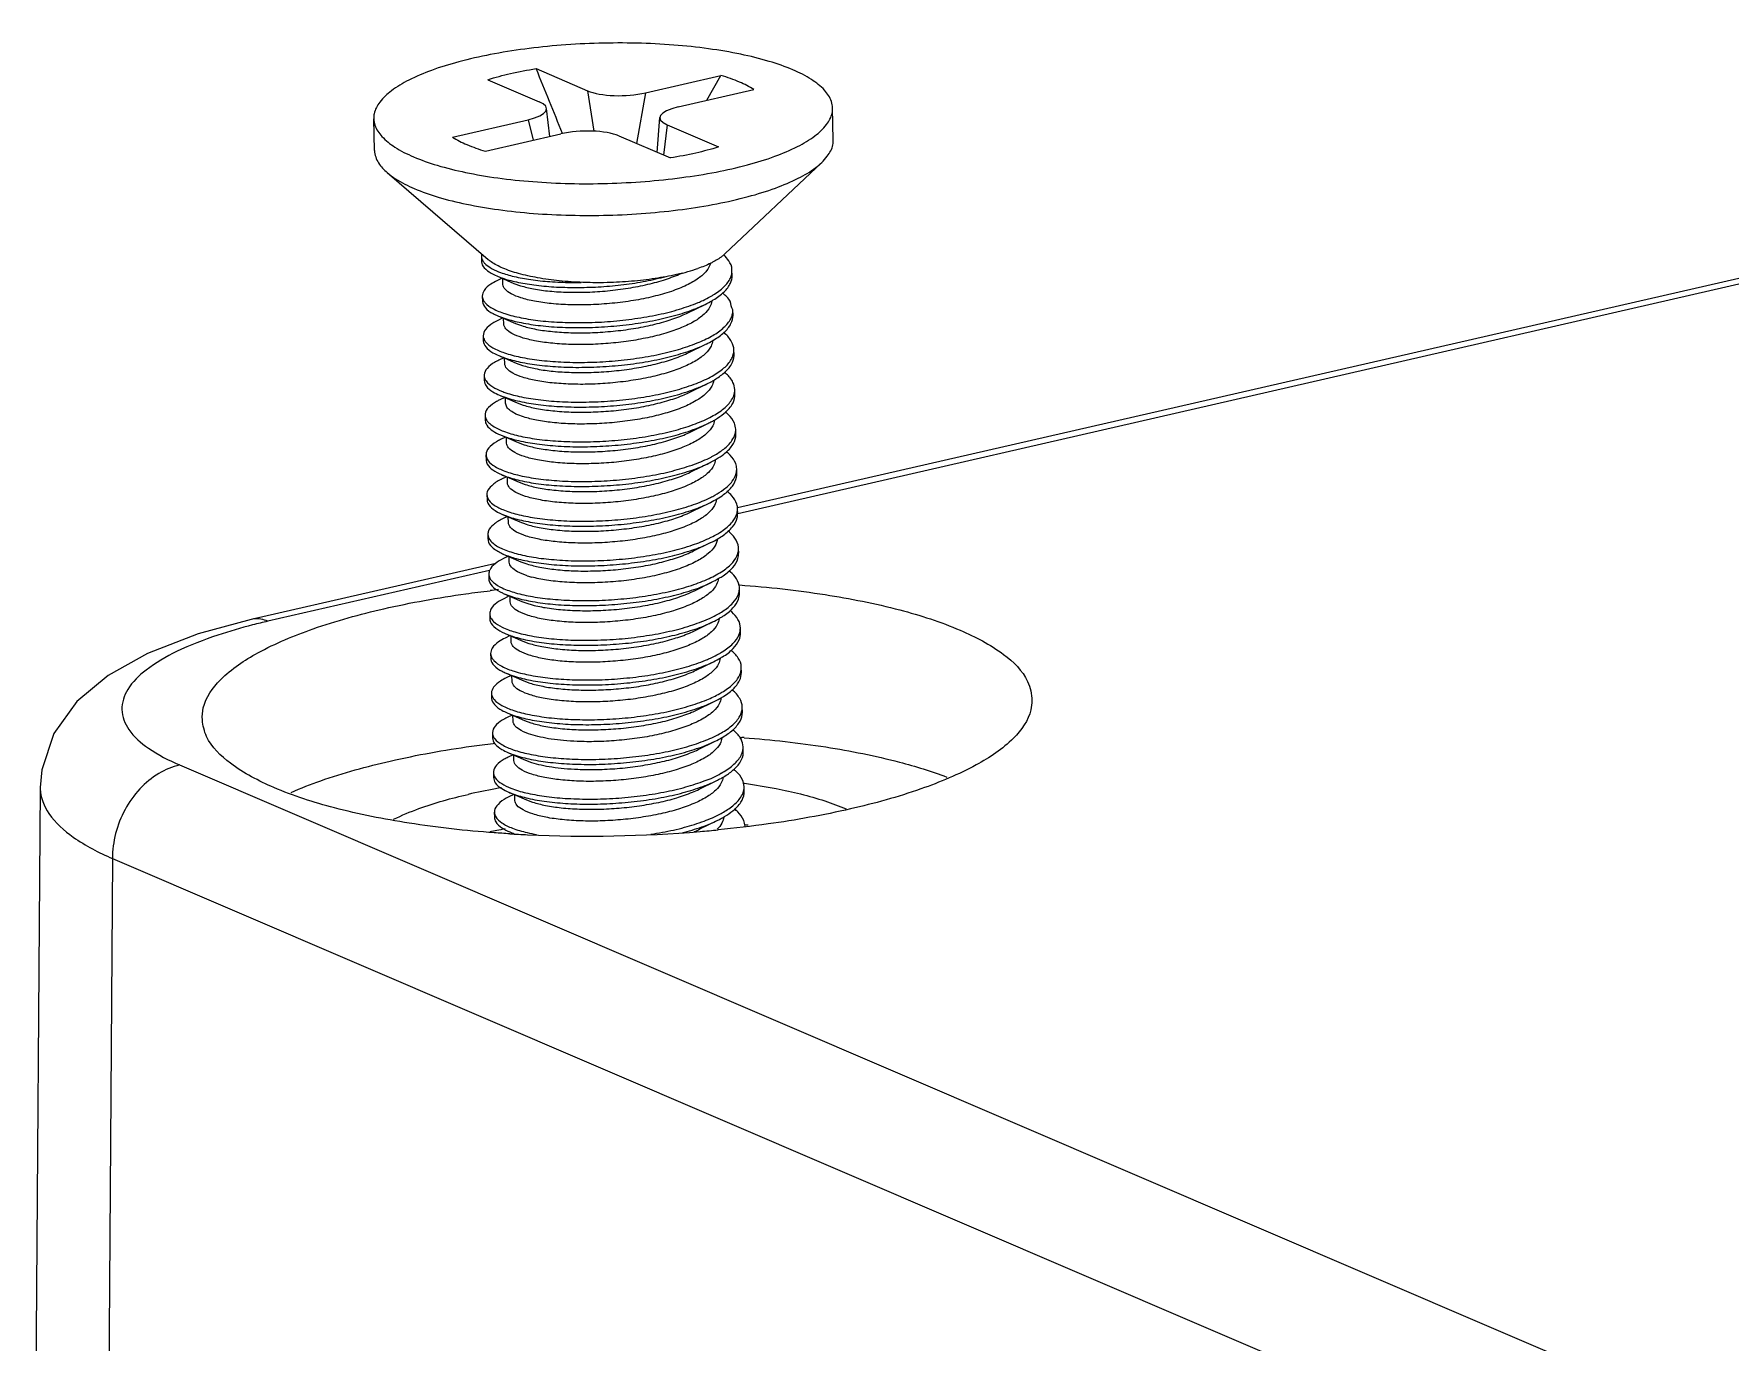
# Model space of a CAD drawing. Header units: millimetres. Extents: x 1034 to 1636, y -2154 to -1937.
# Drawn here: x 1049.25 to 1069.58, y -1995.06 to -1979.37 of the extents above; entities that cross this region are included whole.
import ezdxf

# ---------------------------------------------------------------- set-up
doc = ezdxf.new("R2010")
doc.units = ezdxf.units.MM

# ---------------------------------------------------------------- blocks, each defined once
blk = doc.blocks.new('*u3')
at = {"color": 7}
for p, q in [((-3.825, 48.522), (-39.945, 40.243)), ((-3.624, 48.499), (-39.941, 40.174)), ((-42.937, 45.376), (-42.321, 45.112)), ((-42.358, 45.509), (-41.742, 45.244)), ((-41.048, 45.219), (-40.142, 45.426)), ((-40.311, 45.129), (-40.142, 45.426)), ((-41.742, 45.244), (-41.667, 44.759)), ((-41.048, 45.219), (-41.155, 44.612)), ((-40.654, 45.05), (-39.749, 45.257)), ((-42.193, 44.697), (-42.233, 45.032)), ((-38.796, 44.657), (-38.805, 45.037)), ((-44.294, 44.528), (-44.303, 44.909)), ((-43.359, 44.689), (-42.453, 44.896)), ((-42.966, 44.52), (-42.06, 44.728)), ((-42.453, 44.896), (-42.394, 44.651)), ((-40.907, 44.505), (-40.875, 44.923)), ((-40.787, 44.835), (-40.832, 44.473)), ((-40.787, 44.835), (-40.171, 44.57)), ((-41.365, 44.702), (-40.749, 44.438)), ((-38.935, 44.383), (-40.094, 43.288)), ((-44.142, 44.262), (-42.934, 43.222)), ((-43.013, 43.259), (-43.012, 43.199)), ((-42.83, 43.025), (-42.623, 42.935)), ((-42.765, 42.997), (-42.827, 42.966)), ((-42.756, 42.925), (-42.758, 42.994)), ((-42.623, 42.935), (-42.545, 42.907)), ((-40.008, 43.03), (-40.01, 43.09)), ((-43.003, 42.782), (-43.002, 42.722)), ((-42.817, 42.546), (-42.606, 42.455)), ((-42.756, 42.52), (-42.816, 42.49)), ((-42.745, 42.449), (-42.747, 42.515)), ((-40.538, 42.582), (-40.333, 42.683)), ((-39.997, 42.554), (-39.998, 42.614)), ((-42.992, 42.306), (-42.991, 42.246)), ((-42.606, 42.455), (-42.533, 42.428)), ((-40.527, 42.106), (-40.322, 42.207)), ((-39.986, 42.078), (-39.987, 42.138)), ((-42.806, 42.07), (-42.595, 41.979)), ((-42.745, 42.044), (-42.805, 42.015)), ((-42.734, 41.973), (-42.736, 42.04)), ((-42.595, 41.979), (-42.522, 41.952)), ((-42.981, 41.83), (-42.98, 41.77)), ((-40.516, 41.631), (-40.31, 41.731)), ((-42.795, 41.594), (-42.584, 41.503)), ((-42.734, 41.568), (-42.794, 41.539)), ((-42.723, 41.497), (-42.725, 41.564)), ((-42.708, 41.451), (-42.723, 41.497)), ((-42.584, 41.503), (-42.511, 41.476)), ((-39.975, 41.602), (-39.976, 41.662)), ((-42.97, 41.354), (-42.968, 41.294)), ((-42.784, 41.118), (-42.573, 41.027)), ((-42.723, 41.092), (-42.783, 41.063)), ((-42.712, 41.021), (-42.714, 41.088)), ((-40.505, 41.155), (-40.299, 41.255)), ((-39.964, 41.126), (-39.965, 41.186)), ((-42.959, 40.878), (-42.957, 40.818)), ((-42.573, 41.027), (-42.5, 41)), ((-40.494, 40.679), (-40.288, 40.779)), ((-39.953, 40.65), (-39.954, 40.71)), ((-42.773, 40.642), (-42.562, 40.551)), ((-42.712, 40.616), (-42.771, 40.587)), ((-42.701, 40.545), (-42.702, 40.612)), ((-42.562, 40.551), (-42.489, 40.524)), ((-42.948, 40.402), (-42.946, 40.343)), ((-40.483, 40.203), (-40.277, 40.303)), ((-42.762, 40.166), (-42.551, 40.075)), ((-42.701, 40.14), (-42.76, 40.111)), ((-42.69, 40.069), (-42.691, 40.136)), ((-42.551, 40.075), (-42.478, 40.048)), ((-39.942, 40.175), (-39.943, 40.234)), ((-42.937, 39.926), (-42.935, 39.867)), ((-42.751, 39.69), (-42.54, 39.599)), ((-42.69, 39.664), (-42.749, 39.635)), ((-42.679, 39.593), (-42.68, 39.66)), ((-40.472, 39.727), (-40.266, 39.827)), ((-39.93, 39.699), (-39.932, 39.758)), ((-42.842, 39.579), (-45.774, 38.907)), ((-42.916, 39.493), (-45.572, 38.884)), ((-42.925, 39.45), (-42.924, 39.391)), ((-42.54, 39.599), (-42.467, 39.572)), ((-40.461, 39.251), (-40.255, 39.352)), ((-39.919, 39.223), (-39.921, 39.282)), ((-42.739, 39.214), (-42.529, 39.123)), ((-42.739, 39.214), (-42.603, 39.167)), ((-42.679, 39.188), (-42.738, 39.159)), ((-42.668, 39.118), (-42.669, 39.184)), ((-42.529, 39.123), (-42.456, 39.096)), ((-42.914, 38.974), (-42.913, 38.915)), ((-40.45, 38.775), (-40.244, 38.876)), ((-42.728, 38.738), (-42.518, 38.647)), ((-42.668, 38.712), (-42.727, 38.683)), ((-42.657, 38.642), (-42.658, 38.708)), ((-42.518, 38.647), (-42.445, 38.62)), ((-39.908, 38.747), (-39.91, 38.806)), ((-42.903, 38.498), (-42.902, 38.439)), ((-42.717, 38.263), (-42.506, 38.171)), ((-42.656, 38.236), (-42.716, 38.207)), ((-42.645, 38.166), (-42.647, 38.232)), ((-40.439, 38.299), (-40.233, 38.4)), ((-39.897, 38.271), (-39.899, 38.33)), ((-42.892, 38.022), (-42.891, 37.963)), ((-42.506, 38.171), (-42.434, 38.144)), ((-40.427, 37.823), (-40.222, 37.924)), ((-39.886, 37.795), (-39.887, 37.854)), ((-42.706, 37.787), (-42.495, 37.696)), ((-42.645, 37.76), (-42.705, 37.731)), ((-42.634, 37.69), (-42.636, 37.756)), ((-42.495, 37.696), (-42.422, 37.668)), ((-42.881, 37.547), (-42.88, 37.487)), ((-42.873, 37.421), (-42.851, 37.423)), ((-40.416, 37.347), (-40.211, 37.448)), ((-39.919, 37.493), (-39.893, 37.491)), ((-42.695, 37.311), (-42.484, 37.22)), ((-42.634, 37.284), (-42.694, 37.255)), ((-42.623, 37.214), (-42.625, 37.28)), ((-42.484, 37.22), (-42.411, 37.193)), ((-39.875, 37.319), (-39.876, 37.379)), ((-46.63, 37.162), (-3.984, 18.873)), ((-42.87, 37.071), (-42.869, 37.011)), ((-48.3, 36.893), (-48.376, 26.408)), ((-42.684, 36.835), (-42.473, 36.744)), ((-42.623, 36.809), (-42.683, 36.78)), ((-42.612, 36.738), (-42.614, 36.804)), ((-40.405, 36.871), (-40.199, 36.972)), ((-39.872, 36.943), (-39.86, 36.942)), ((-39.864, 36.843), (-39.865, 36.903)), ((-42.859, 36.595), (-42.857, 36.535)), ((-42.473, 36.744), (-42.4, 36.717)), ((-40.394, 36.396), (-40.188, 36.496)), ((-47.435, 36.04), (-47.511, 25.562)), ((-47.435, 36.04), (-4.788, 17.752))]:
    blk.add_line(p, q, dxfattribs=at)
blk.add_lwpolyline([(-45.773, 38.907), (-46.409, 38.734), (-47.014, 38.5), (-47.488, 38.235), (-47.862, 37.921), (-48.137, 37.54), (-48.283, 37.102), (-48.3, 36.891)], dxfattribs=at)
for centre, radius, start, end in [((172.23, 132.151), 231.42, 201.98702, 202.19394), ((-42.834, 43.304), 0.191, 217.6186, 222.7634), ((-41.161, 45.26), 2.271, 285.0711, 288.2937), ((-41.064, 44.962), 1.958, 288.337, 289.2247), ((-40.427, 42.926), 0.472, 47.5542, 47.7515), ((-41.245, 45.562), 2.585, 284.3815, 285.1193), ((-40.247, 43.095), 0.239, 335.9941, 344.6358), ((-40.795, 43.658), 1.079, 300.7279, 301.2867), ((-40.823, 43.307), 1.155, 299.4148, 300.2492), ((-40.87, 43.334), 1.254, 295.9533, 300.1776), ((-40.796, 43.204), 1.104, 300.2491, 300.7997), ((-42.826, 41.854), 0.158, 209.4729, 213.9671), ((-40.88, 42.899), 1.3, 296.0016, 299.2148), ((-40.794, 42.745), 1.123, 299.2389, 300.7547), ((-42.861, 41.299), 0.107, 182.4766, 184.0853), ((-42.856, 41.357), 0.113, 210.6904, 212.224), ((-40.892, 42.468), 1.349, 296.0314, 298.2801), ((-40.795, 42.289), 1.147, 298.2565, 300.7205), ((-40.147, 40.704), 0.193, 345.349, 349.6927), ((-42.832, 40.404), 0.114, 202.6553, 206.2611), ((-40.14, 40.227), 0.196, 345.6874, 346.6713), ((-40.138, 39.753), 0.206, 343.6743, 344.9563), ((-40.143, 39.754), 0.211, 344.9835, 1.0218), ((-41.197, 24.932), 14.422, 96.4197, 96.8203), ((-42.118, 40.506), 1.13, 252.2151, 254.9614), ((-42.111, 40.172), 1.13, 252.2151, 254.9614), ((-40.14, 39.281), 0.219, 340.7346, 344.9778), ((-43.87, 31.451), 7.626, 102.898, 104.308), ((-40.141, 38.809), 0.232, 337.8469, 344.8074), ((-40.692, 38.913), 1.095, 300.7147, 300.92), ((-42.718, 37.577), 0.168, 209.9245, 216.3026), ((-40.767, 38.589), 1.27, 295.9721, 299.8373), ((-40.688, 38.45), 1.11, 299.8923, 300.7816), ((-40.939, 23.274), 14.256, 85.6736, 85.7902), ((-42.72, 37.091), 0.153, 209.2769, 212.6924), ((-40.777, 38.155), 1.317, 296.0142, 298.8844), ((-40.687, 37.992), 1.131, 298.8917, 300.7427), ((-41.582, 29.856), 7.133, 100.1908, 102.8785), ((-41.461, 29.202), 7.799, 99.6862, 100.2209), ((-41.442, 28.71), 7.792, 99.5017, 100.2551), ((-40.789, 37.725), 1.368, 296.0371, 297.9595), ((-40.689, 37.538), 1.156, 297.9193, 300.7086), ((-40.873, 28.983), 7.53, 81.9461, 82.2024), ((-41.499, 29.025), 7.472, 100.2561, 100.894), ((-41.766, 51.261), 14.951, 266.5192, 267.3396), ((-41.726, 52.39), 16.081, 267.3847, 274.7627), ((-41.656, 51.493), 15.181, 274.778, 275.5896)]:
    blk.add_arc(centre, radius, start, end, dxfattribs=at)
for centre, major_axis, ratio, start_param, end_param in [((-41.321, 45.352), (0.516, 0.016), 0.322472, -2.536571, -1.023357), ((-42.777, 45.019), (0.544, 0.009), 0.28989, -0.939261, 0.573952), ((-40.331, 44.928), (0.544, 0.009), 0.28989, 8.485517, 9.99873), ((-41.787, 44.594), (0.516, 0.016), 0.322472, 0.605022, 2.118235)]:
    blk.add_ellipse(centre, major_axis=major_axis, ratio=ratio, start_param=start_param, end_param=end_param, dxfattribs=at)
for points, start_tangent, end_tangent in [([(-39.28, 45.494), (-39.566, 45.596), (-39.906, 45.681), (-40.29, 45.747), (-40.709, 45.792), (-41.151, 45.814), (-41.605, 45.813), (-42.056, 45.79), (-42.494, 45.744), (-42.907, 45.677), (-43.282, 45.591), (-43.611, 45.488), (-43.883, 45.371), (-44.092, 45.243), (-44.231, 45.108), (-44.298, 44.969), (-44.303, 44.909)], (-0.919057, 0.394124), (0.026666, -0.999644)), ([(-42.937, 45.376), (-42.665, 45.45), (-42.358, 45.509)], (0.952168, 0.305575), (0.987823, 0.155579)), ([(-39.749, 45.257), (-39.919, 45.348), (-40.142, 45.426)], (-0.832493, 0.554036), (-0.960126, 0.279567)), ([(-38.805, 45.037), (-38.819, 45.116), (-38.902, 45.251), (-39.057, 45.378), (-39.28, 45.494)], (-0.026666, 0.999644), (-0.919057, 0.394124)), ([(-43.827, 44.452), (-43.542, 44.35), (-43.202, 44.265), (-42.818, 44.199), (-42.398, 44.155), (-41.956, 44.132), (-41.503, 44.133), (-41.051, 44.157), (-40.613, 44.203), (-40.201, 44.269), (-39.825, 44.355), (-39.497, 44.458), (-39.225, 44.575), (-39.016, 44.703), (-38.877, 44.838), (-38.81, 44.977), (-38.805, 45.037)], (0.919057, -0.394124), (-0.026666, 0.999644)), ([(-44.303, 44.909), (-44.289, 44.83), (-44.206, 44.696), (-44.051, 44.568), (-43.827, 44.452)], (0.026666, -0.999644), (0.919057, -0.394124)), ([(-44.294, 44.528), (-44.28, 44.45), (-44.197, 44.315), (-44.142, 44.262)], (0.026741, -0.999642), (0.757345, -0.653015)), ([(-43.359, 44.689), (-43.188, 44.599), (-42.966, 44.52)], (0.832493, -0.554036), (0.960126, -0.279567)), ([(-40.171, 44.57), (-40.442, 44.497), (-40.749, 44.438)], (-0.952168, -0.305575), (-0.987823, -0.155579)), ([(-38.935, 44.383), (-38.868, 44.458), (-38.801, 44.596), (-38.796, 44.657)], (0.727189, 0.686437), (-0.026741, 0.999642)), ([(-43.818, 44.071), (-43.533, 43.969), (-43.193, 43.884), (-42.809, 43.819), (-42.39, 43.774), (-41.947, 43.752), (-41.494, 43.752), (-41.042, 43.776), (-40.604, 43.822), (-40.192, 43.889), (-39.817, 43.975), (-39.488, 44.078), (-39.216, 44.195), (-39.007, 44.322), (-38.935, 44.383)], (0.919057, -0.394124), (0.727189, 0.686437)), ([(-44.142, 44.262), (-44.042, 44.188), (-43.818, 44.071)], (0.757345, -0.653015), (0.919057, -0.394124)), ([(-43.01, 43.285), (-43.013, 43.259)], (-0.248109, -0.968732), (0.016874, -0.999858)), ([(-43.013, 43.259), (-43.013, 43.256), (-42.997, 43.205)], (0.016874, -0.999858), (0.509424, -0.860516)), ([(-43.012, 43.199), (-43.012, 43.193), (-42.98, 43.123), (-42.897, 43.058), (-42.83, 43.025)], (0.009279, -0.999957), (0.917429, -0.397901)), ([(-42.997, 43.205), (-42.985, 43.188)], (0.509424, -0.860516), (0.609889, -0.792487)), ([(-42.974, 43.175), (-42.908, 43.124), (-42.807, 43.074)], (0.678455, -0.734642), (0.929394, -0.369089)), ([(-42.757, 43.118), (-42.898, 43.194), (-42.934, 43.222)], (-0.919057, 0.394124), (-0.762137, 0.647415)), ([(-41.679, 42.943), (-41.798, 42.946), (-42.08, 42.965), (-42.34, 43.002), (-42.569, 43.053), (-42.757, 43.118)], (-0.999927, 0.012106), (-0.919057, 0.394124)), ([(-40.268, 43.175), (-40.314, 43.086), (-40.411, 42.996), (-40.554, 42.913), (-40.737, 42.839), (-40.953, 42.777), (-41.192, 42.729), (-41.445, 42.696), (-41.7, 42.679), (-41.947, 42.678), (-42.176, 42.692), (-42.377, 42.721), (-42.541, 42.762)], (-0.235881, -0.971782), (-0.95191, 0.306379)), ([(-40.243, 43.188), (-40.264, 43.177), (-40.42, 43.113)], (-0.8891, -0.457714), (-0.944187, -0.329409)), ([(-40.094, 43.288), (-40.127, 43.26), (-40.243, 43.188)], (-0.731332, -0.682022), (-0.8891, -0.457714)), ([(-40.01, 43.09), (-40.01, 43.103), (-40.049, 43.207), (-40.108, 43.275)], (-0.015439, 0.999881), (-0.737914, 0.674894)), ([(-42.827, 42.966), (-42.9, 42.925), (-42.98, 42.851), (-43.003, 42.782)], (-0.897698, -0.440611), (0.007078, -0.999975)), ([(-42.83, 43.025), (-42.767, 43), (-42.594, 42.952), (-42.384, 42.916), (-42.145, 42.893), (-41.885, 42.886), (-41.614, 42.893), (-41.341, 42.917), (-41.076, 42.956), (-40.829, 43.009), (-40.799, 43.016)], (0.917429, -0.397901), (0.966903, 0.255145)), ([(-42.807, 43.074), (-42.786, 43.066), (-42.622, 43.018), (-42.422, 42.98), (-42.192, 42.956), (-41.942, 42.945), (-41.818, 42.945)], (0.929394, -0.369089), (0.999894, 0.014556)), ([(-42.541, 42.762), (-42.657, 42.81), (-42.73, 42.864), (-42.756, 42.923), (-42.756, 42.925)], (-0.95191, 0.306379), (-0.01642, 0.999865)), ([(-42.545, 42.907), (-42.388, 42.869), (-42.195, 42.842), (-41.976, 42.829), (-41.744, 42.83), (-41.501, 42.846), (-41.254, 42.878), (-41.018, 42.924), (-40.806, 42.983), (-40.619, 43.054), (-40.608, 43.059)], (0.95451, -0.298178), (0.909323, 0.41609)), ([(-40.603, 43.058), (-40.674, 43.041), (-40.932, 42.993), (-41.213, 42.96), (-41.505, 42.944), (-41.679, 42.943)], (-0.968648, -0.248437), (-0.999927, 0.012106)), ([(-40.268, 42.777), (-40.236, 42.796), (-40.106, 42.894), (-40.029, 42.998)], (0.871161, 0.490998), (0.406188, 0.913789)), ([(-40.235, 42.736), (-40.104, 42.835), (-40.028, 42.938), (-40.008, 43.03)], (0.85457, 0.519337), (-0.015439, 0.999881)), ([(-40.017, 43.032), (-40.01, 43.09)], (0.264038, 0.964512), (-0.015439, 0.999881)), ([(-43.003, 42.782), (-43.003, 42.776), (-42.987, 42.728)], (0.007078, -0.999975), (0.509072, -0.860724)), ([(-43.002, 42.722), (-43.001, 42.716), (-42.966, 42.642), (-42.874, 42.573), (-42.817, 42.546)], (0.007078, -0.999975), (0.917658, -0.397371)), ([(-42.987, 42.728), (-42.968, 42.702)], (0.509072, -0.860724), (0.653204, -0.757182)), ([(-42.968, 42.702), (-42.876, 42.633), (-42.731, 42.572), (-42.538, 42.523), (-42.306, 42.487), (-42.043, 42.468), (-41.759, 42.465), (-41.465, 42.479), (-41.173, 42.512), (-40.893, 42.561), (-40.638, 42.626), (-40.416, 42.705), (-40.357, 42.731)], (0.653204, -0.757182), (0.906297, 0.422642)), ([(-40.252, 42.724), (-40.275, 42.652), (-40.345, 42.565), (-40.459, 42.481), (-40.615, 42.405), (-40.804, 42.338), (-41.018, 42.284), (-41.25, 42.242), (-41.493, 42.215), (-41.735, 42.202), (-41.969, 42.203), (-42.186, 42.219), (-42.375, 42.247), (-42.53, 42.286)], (-0.109392, -0.993999), (-0.95191, 0.306379)), ([(-40.357, 42.731), (-40.268, 42.777)], (0.906297, 0.422642), (0.871161, 0.490998)), ([(-40.333, 42.683), (-40.244, 42.731)], (0.898726, 0.43851), (0.859595, 0.510977)), ([(-39.998, 42.614), (-39.999, 42.616), (-40.032, 42.72), (-40.121, 42.819), (-40.123, 42.821)], (-0.02124, 0.999774), (-0.778651, 0.627457)), ([(-42.816, 42.49), (-42.878, 42.456), (-42.963, 42.383), (-42.992, 42.308), (-42.992, 42.306)], (-0.897941, -0.440116), (0.029012, -0.999579)), ([(-42.817, 42.546), (-42.729, 42.513), (-42.537, 42.464), (-42.305, 42.428), (-42.041, 42.408), (-41.757, 42.405), (-41.463, 42.42), (-41.171, 42.452), (-40.892, 42.502), (-40.636, 42.567), (-40.414, 42.646), (-40.333, 42.683)], (0.917658, -0.397371), (0.898726, 0.43851)), ([(-42.533, 42.428), (-42.378, 42.388), (-42.187, 42.36), (-41.971, 42.345), (-41.741, 42.343), (-41.498, 42.356), (-41.251, 42.384), (-41.014, 42.427), (-40.8, 42.482), (-40.613, 42.549), (-40.538, 42.582)], (0.95191, -0.306379), (0.898242, 0.439502)), ([(-40.241, 42.31), (-40.106, 42.408), (-40.024, 42.511), (-40.006, 42.556)], (0.863821, 0.503798), (0.267189, 0.963644)), ([(-40.231, 42.256), (-40.104, 42.348), (-40.022, 42.452), (-39.997, 42.554)], (0.85894, 0.512076), (-0.02124, 0.999774)), ([(-40.006, 42.556), (-39.998, 42.614)], (0.267189, 0.963644), (-0.02124, 0.999774)), ([(-42.992, 42.306), (-42.975, 42.252)], (0.029012, -0.999579), (0.501322, -0.865261)), ([(-42.963, 42.233), (-42.877, 42.164), (-42.737, 42.102), (-42.549, 42.052), (-42.321, 42.015), (-42.06, 41.993), (-41.778, 41.988), (-41.484, 42.001), (-41.191, 42.032), (-40.91, 42.079), (-40.652, 42.143), (-40.426, 42.221), (-40.256, 42.302)], (0.608228, -0.793763), (0.871066, 0.491166)), ([(-42.53, 42.286), (-42.647, 42.334), (-42.72, 42.39), (-42.745, 42.449)], (-0.95191, 0.306379), (-0.025241, 0.999681)), ([(-39.987, 42.138), (-40.014, 42.234), (-40.098, 42.334), (-40.111, 42.344)], (-0.028671, 0.999589), (-0.776257, 0.630416)), ([(-42.991, 42.246), (-42.961, 42.174), (-42.875, 42.104), (-42.806, 42.07)], (0.029012, -0.999579), (0.917354, -0.398072)), ([(-42.975, 42.252), (-42.963, 42.233)], (0.501322, -0.865261), (0.608228, -0.793763)), ([(-42.806, 42.07), (-42.736, 42.043), (-42.548, 41.992), (-42.319, 41.955), (-42.059, 41.933), (-41.776, 41.929), (-41.483, 41.942), (-41.19, 41.972), (-40.909, 42.02), (-40.65, 42.084), (-40.424, 42.161), (-40.322, 42.207)], (0.917354, -0.398072), (0.898583, 0.438804)), ([(-42.522, 41.952), (-42.367, 41.913), (-42.179, 41.884), (-41.962, 41.869), (-41.728, 41.867), (-41.485, 41.88), (-41.242, 41.908), (-41.01, 41.949), (-40.796, 42.004), (-40.608, 42.07), (-40.527, 42.106)], (0.95191, -0.306379), (0.898204, 0.439579)), ([(-40.242, 42.247), (-40.261, 42.183), (-40.327, 42.095), (-40.439, 42.011), (-40.59, 41.935), (-40.774, 41.868), (-40.987, 41.812), (-41.223, 41.769), (-41.469, 41.74), (-41.71, 41.726), (-41.945, 41.727), (-42.167, 41.742), (-42.362, 41.77), (-42.519, 41.81)], (-0.114021, -0.993478), (-0.95191, 0.306379)), ([(-40.247, 41.824), (-40.106, 41.921), (-40.018, 42.024), (-39.995, 42.081)], (0.872441, 0.488719), (0.268471, 0.963288)), ([(-39.995, 42.081), (-39.987, 42.13), (-39.987, 42.138)], (0.268471, 0.963288), (-0.028671, 0.999589)), ([(-42.805, 42.014), (-42.855, 41.988), (-42.946, 41.915), (-42.981, 41.84), (-42.981, 41.83)], (-0.898323, -0.439335), (0.046789, -0.998905)), ([(-42.519, 41.81), (-42.635, 41.858), (-42.709, 41.914), (-42.734, 41.973)], (-0.95191, 0.306379), (-0.027753, 0.999615)), ([(-40.22, 41.78), (-40.105, 41.862), (-40.017, 41.965), (-39.986, 42.07), (-39.986, 42.078)], (0.859208, 0.511627), (-0.028671, 0.999589)), ([(-42.981, 41.83), (-42.964, 41.776)], (0.046789, -0.998905), (0.491773, -0.870724)), ([(-42.979, 41.77), (-42.956, 41.705), (-42.876, 41.635), (-42.795, 41.594)], (0.046789, -0.998905), (0.917247, -0.398318)), ([(-42.957, 41.765), (-42.877, 41.695), (-42.772, 41.643)], (0.558543, -0.829475), (0.928975, -0.370144)), ([(-42.795, 41.594), (-42.741, 41.573), (-42.558, 41.521), (-42.333, 41.482), (-42.076, 41.459), (-41.795, 41.452), (-41.502, 41.463), (-41.209, 41.492), (-40.926, 41.538), (-40.665, 41.6), (-40.435, 41.677), (-40.31, 41.731)], (0.917247, -0.398318), (0.898462, 0.439051)), ([(-42.772, 41.643), (-42.743, 41.632), (-42.56, 41.58), (-42.335, 41.542), (-42.077, 41.518), (-41.796, 41.512), (-41.504, 41.523), (-41.21, 41.552), (-40.927, 41.598), (-40.666, 41.66), (-40.436, 41.736), (-40.247, 41.824)], (0.928975, -0.370144), (0.872441, 0.488719)), ([(-40.23, 41.772), (-40.252, 41.702), (-40.322, 41.614), (-40.439, 41.529), (-40.597, 41.451), (-40.785, 41.385), (-40.998, 41.331), (-41.232, 41.29), (-41.478, 41.262), (-41.72, 41.25), (-41.95, 41.251), (-42.164, 41.267), (-42.353, 41.295), (-42.508, 41.334)], (-0.106951, -0.994264), (-0.95191, 0.306379)), ([(-39.976, 41.662), (-39.998, 41.747), (-40.076, 41.848), (-40.1, 41.868)], (-0.032572, 0.999469), (-0.77527, 0.63163)), ([(-42.794, 41.539), (-42.831, 41.519), (-42.928, 41.447), (-42.969, 41.371), (-42.969, 41.354)], (-0.898606, -0.438756), (0.043162, -0.999068)), ([(-42.748, 41.162), (-42.57, 41.109), (-42.349, 41.069), (-42.094, 41.044), (-41.815, 41.036), (-41.523, 41.045), (-41.229, 41.072), (-40.945, 41.116), (-40.681, 41.177), (-40.447, 41.252), (-40.254, 41.339), (-40.107, 41.435), (-40.014, 41.538), (-39.983, 41.606)], (0.935536, -0.353232), (0.263964, 0.964532)), ([(-42.511, 41.476), (-42.354, 41.436), (-42.159, 41.408), (-41.938, 41.392), (-41.703, 41.392), (-41.461, 41.406), (-41.215, 41.434), (-40.979, 41.478), (-40.766, 41.534), (-40.582, 41.6), (-40.516, 41.631)], (0.95191, -0.306379), (0.898296, 0.439391)), ([(-40.209, 41.304), (-40.106, 41.376), (-40.012, 41.478), (-39.975, 41.583), (-39.975, 41.602)], (0.85928, 0.511506), (-0.032572, 0.999469)), ([(-39.983, 41.606), (-39.977, 41.643), (-39.976, 41.662)], (0.263964, 0.964532), (-0.032572, 0.999469)), ([(-42.969, 41.354), (-42.953, 41.299)], (0.043162, -0.999068), (0.510435, -0.859917)), ([(-42.968, 41.291), (-42.95, 41.237)], (0.071193, -0.997463), (0.533267, -0.845947)), ([(-42.951, 41.297), (-42.925, 41.264)], (0.533267, -0.845947), (0.710121, -0.70408)), ([(-42.508, 41.334), (-42.599, 41.369), (-42.666, 41.409), (-42.708, 41.451)], (-0.95191, 0.306379), (-0.548581, 0.836097)), ([(-40.219, 41.298), (-40.241, 41.226), (-40.31, 41.138), (-40.423, 41.055), (-40.578, 40.979), (-40.766, 40.912), (-40.98, 40.857), (-41.214, 40.815), (-41.455, 40.787), (-41.698, 40.774), (-41.932, 40.775), (-42.151, 40.791), (-42.342, 40.819), (-42.497, 40.858)], (-0.095805, -0.9954), (-0.95191, 0.306379)), ([(-39.965, 41.186), (-39.982, 41.261), (-40.054, 41.362), (-40.09, 41.393)], (-0.032476, 0.999473), (-0.777118, 0.629355)), ([(-42.783, 41.063), (-42.807, 41.05), (-42.909, 40.979), (-42.956, 40.903), (-42.958, 40.878)], (-0.898922, -0.438108), (0.047011, -0.998894)), ([(-42.95, 41.237), (-42.875, 41.166), (-42.784, 41.118)], (0.533267, -0.845947), (0.919155, -0.393897)), ([(-42.925, 41.264), (-42.877, 41.226), (-42.748, 41.162)], (0.710121, -0.70408), (0.935536, -0.353232)), ([(-42.784, 41.118), (-42.746, 41.103), (-42.568, 41.05), (-42.347, 41.01), (-42.093, 40.985), (-41.814, 40.976), (-41.522, 40.986), (-41.228, 41.013), (-40.943, 41.057), (-40.679, 41.117), (-40.446, 41.192), (-40.299, 41.255)], (0.919155, -0.393897), (0.898401, 0.439175)), ([(-42.5, 41), (-42.345, 40.961), (-42.156, 40.933), (-41.943, 40.917), (-41.712, 40.915), (-41.47, 40.928), (-41.224, 40.955), (-40.99, 40.997), (-40.778, 41.051), (-40.589, 41.117), (-40.505, 41.155)], (0.95191, -0.306379), (0.898173, 0.439642)), ([(-40.226, 40.872), (-40.109, 40.949), (-40.01, 41.051), (-39.972, 41.13)], (0.873282, 0.487215), (0.258711, 0.965955)), ([(-40.198, 40.828), (-40.108, 40.889), (-40.008, 40.991), (-39.965, 41.096), (-39.964, 41.126)], (0.859266, 0.511529), (-0.032476, 0.999473)), ([(-39.972, 41.13), (-39.967, 41.156), (-39.965, 41.186)], (0.258711, 0.965955), (-0.032476, 0.999473)), ([(-42.958, 40.878), (-42.945, 40.828)], (0.047011, -0.998894), (0.446371, -0.894848)), ([(-42.945, 40.828), (-42.876, 40.757), (-42.753, 40.693), (-42.579, 40.638), (-42.362, 40.597), (-42.111, 40.57), (-41.834, 40.56), (-41.543, 40.567), (-41.248, 40.593), (-40.962, 40.635), (-40.696, 40.694), (-40.459, 40.768), (-40.261, 40.853), (-40.226, 40.872)], (0.446371, -0.894848), (0.873282, 0.487215)), ([(-42.497, 40.858), (-42.614, 40.907), (-42.687, 40.963), (-42.712, 41.021)], (-0.95191, 0.306379), (-0.030264, 0.999542)), ([(-39.954, 40.71), (-39.966, 40.774), (-40.033, 40.876), (-40.08, 40.918)], (-0.029086, 0.999577), (-0.778979, 0.62705)), ([(-42.957, 40.819), (-42.943, 40.769), (-42.875, 40.698), (-42.773, 40.642)], (0.047011, -0.998894), (0.917908, -0.396793)), ([(-42.773, 40.642), (-42.751, 40.633), (-42.578, 40.579), (-42.361, 40.537), (-42.109, 40.511), (-41.832, 40.501), (-41.541, 40.508), (-41.247, 40.533), (-40.961, 40.576), (-40.694, 40.635), (-40.457, 40.708), (-40.288, 40.779)], (0.917908, -0.396793), (0.898431, 0.439115)), ([(-42.489, 40.524), (-42.334, 40.485), (-42.144, 40.457), (-41.925, 40.441), (-41.69, 40.44), (-41.448, 40.453), (-41.206, 40.481), (-40.972, 40.523), (-40.758, 40.578), (-40.57, 40.644), (-40.494, 40.679)], (0.95191, -0.306379), (0.898236, 0.439513)), ([(-40.208, 40.824), (-40.227, 40.756), (-40.293, 40.668), (-40.405, 40.584), (-40.557, 40.507), (-40.74, 40.441), (-40.952, 40.385), (-41.189, 40.341), (-41.436, 40.312), (-41.68, 40.298), (-41.914, 40.299), (-42.135, 40.314), (-42.329, 40.343), (-42.486, 40.382)], (-0.087765, -0.996141), (-0.95191, 0.306379)), ([(-40.288, 40.779), (-40.259, 40.794), (-40.198, 40.828)], (0.898431, 0.439115), (0.859266, 0.511529)), ([(-39.957, 40.669), (-39.954, 40.71)], (0.178509, 0.983938), (-0.029086, 0.999577)), ([(-42.771, 40.587), (-42.782, 40.582), (-42.89, 40.51), (-42.943, 40.435), (-42.947, 40.402)], (-0.89901, -0.437928), (0.0332, -0.999449)), ([(-42.486, 40.382), (-42.602, 40.43), (-42.675, 40.486), (-42.701, 40.545)], (-0.95191, 0.306379), (-0.023283, 0.999729)), ([(-40.215, 40.396), (-40.111, 40.463), (-40.006, 40.564), (-39.961, 40.655)], (0.872905, 0.48789), (0.252507, 0.967595)), ([(-40.188, 40.351), (-40.11, 40.403), (-40.005, 40.505), (-39.956, 40.61), (-39.953, 40.65)], (0.859271, 0.51152), (-0.029086, 0.999577)), ([(-42.947, 40.402), (-42.938, 40.36)], (0.0332, -0.999449), (0.384976, -0.922927)), ([(-42.945, 40.343), (-42.936, 40.301), (-42.873, 40.229), (-42.762, 40.166)], (0.0332, -0.999449), (0.918379, -0.395702)), ([(-42.935, 40.354), (-42.875, 40.288), (-42.757, 40.223), (-42.588, 40.168), (-42.375, 40.125), (-42.127, 40.096), (-41.852, 40.084), (-41.562, 40.09), (-41.268, 40.113), (-40.98, 40.154), (-40.711, 40.211), (-40.47, 40.283), (-40.268, 40.368), (-40.215, 40.396)], (0.442245, -0.896894), (0.872905, 0.48789)), ([(-42.762, 40.166), (-42.755, 40.163), (-42.587, 40.108), (-42.374, 40.065), (-42.126, 40.037), (-41.851, 40.025), (-41.561, 40.03), (-41.266, 40.054), (-40.979, 40.095), (-40.71, 40.152), (-40.469, 40.224), (-40.277, 40.303)], (0.918379, -0.395702), (0.898573, 0.438825)), ([(-40.197, 40.349), (-40.22, 40.272), (-40.29, 40.185), (-40.406, 40.1), (-40.564, 40.023), (-40.753, 39.957), (-40.966, 39.903), (-41.199, 39.862), (-41.443, 39.835), (-41.686, 39.822), (-41.917, 39.824), (-42.131, 39.839), (-42.32, 39.867), (-42.475, 39.906)], (-0.079332, -0.996848), (-0.95191, 0.306379)), ([(-40.277, 40.303), (-40.267, 40.309), (-40.188, 40.351)], (0.898573, 0.438825), (0.859271, 0.51152)), ([(-39.943, 40.234), (-39.952, 40.287), (-40.012, 40.389), (-40.07, 40.443)], (-0.023795, 0.999717), (-0.780695, 0.624912)), ([(-42.76, 40.111), (-42.87, 40.042), (-42.929, 39.967), (-42.935, 39.926)], (-0.898979, -0.437992), (0.01621, -0.999869)), ([(-42.475, 39.906), (-42.591, 39.954), (-42.664, 40.009), (-42.69, 40.068), (-42.69, 40.069)], (-0.95191, 0.306379), (-0.017051, 0.999855)), ([(-42.478, 40.048), (-42.321, 40.009), (-42.127, 39.98), (-41.906, 39.965), (-41.672, 39.964), (-41.429, 39.978), (-41.181, 40.007), (-40.945, 40.05), (-40.732, 40.106), (-40.549, 40.173), (-40.483, 40.203)], (0.95191, -0.306379), (0.898298, 0.439386)), ([(-40.203, 39.921), (-40.114, 39.977), (-40.004, 40.078), (-39.95, 40.179)], (0.872472, 0.488665), (0.247193, 0.968966)), ([(-40.177, 39.875), (-40.113, 39.917), (-40.002, 40.018), (-39.947, 40.123), (-39.942, 40.175)], (0.859197, 0.511644), (-0.023795, 0.999717)), ([(-39.949, 40.182), (-39.943, 40.234)], (0.230518, 0.973068), (-0.023795, 0.999717)), ([(-42.935, 39.926), (-42.93, 39.892), (-42.923, 39.877)], (0.01621, -0.999869), (0.458401, -0.888746)), ([(-42.934, 39.867), (-42.928, 39.832), (-42.871, 39.76), (-42.759, 39.694), (-42.751, 39.69)], (0.01621, -0.999869), (0.918454, -0.395528)), ([(-42.923, 39.877), (-42.873, 39.819), (-42.76, 39.753), (-42.597, 39.697), (-42.388, 39.652), (-42.143, 39.623), (-41.871, 39.609), (-41.581, 39.613), (-41.287, 39.634), (-40.998, 39.673), (-40.727, 39.729), (-40.483, 39.799), (-40.286, 39.878)], (0.458401, -0.888746), (0.904758, 0.425925)), ([(-40.185, 39.874), (-40.214, 39.786), (-40.295, 39.695), (-40.422, 39.61), (-40.591, 39.533), (-40.794, 39.467), (-41.026, 39.413), (-41.276, 39.374), (-41.529, 39.352), (-41.778, 39.345), (-42.018, 39.354), (-42.233, 39.378), (-42.412, 39.415)], (-0.071777, -0.997421), (-0.965513, 0.260353)), ([(-40.286, 39.878), (-40.276, 39.883), (-40.203, 39.921)], (0.904758, 0.425925), (0.872472, 0.488665)), ([(-40.266, 39.827), (-40.177, 39.875)], (0.898809, 0.43834), (0.859197, 0.511644)), ([(-39.932, 39.758), (-39.938, 39.801), (-39.992, 39.903), (-40.059, 39.967)], (-0.018351, 0.999832), (-0.782019, 0.623255)), ([(-42.751, 39.69), (-42.595, 39.637), (-42.387, 39.593), (-42.142, 39.563), (-41.869, 39.549), (-41.58, 39.553), (-41.285, 39.575), (-40.997, 39.614), (-40.725, 39.669), (-40.481, 39.74), (-40.274, 39.823), (-40.266, 39.827)], (0.918454, -0.395528), (0.898809, 0.43834)), ([(-42.467, 39.572), (-42.312, 39.533), (-42.123, 39.505), (-41.91, 39.489), (-41.678, 39.488), (-41.436, 39.5), (-41.191, 39.528), (-40.958, 39.569), (-40.746, 39.623), (-40.556, 39.689), (-40.472, 39.727)], (0.95191, -0.306379), (0.898168, 0.439653)), ([(-40.284, 39.398), (-40.117, 39.491), (-40.001, 39.591), (-39.941, 39.695)], (0.907592, 0.419853), (0.281111, 0.959675)), ([(-40.166, 39.4), (-40.116, 39.431), (-40, 39.531), (-39.939, 39.636), (-39.931, 39.699)], (0.859172, 0.511686), (-0.018351, 0.999832)), ([(-42.749, 39.635), (-42.85, 39.574), (-42.914, 39.499), (-42.925, 39.45)], (-0.898509, -0.438956), (0.001489, -0.999999)), ([(-42.925, 39.45), (-42.921, 39.424), (-42.912, 39.4)], (0.001489, -0.999999), (0.478036, -0.87834)), ([(-42.464, 39.43), (-42.581, 39.479), (-42.654, 39.535), (-42.679, 39.593)], (-0.95191, 0.306379), (-0.032857, 0.99946)), ([(-39.921, 39.282), (-39.924, 39.314), (-39.973, 39.417), (-40.047, 39.491)], (-0.01453, 0.999894), (-0.782635, 0.622481)), ([(-44.184, 39.034), (-43.199, 39.214), (-42.91, 39.251)], (0.974722, 0.223421), (0.992922, 0.118764)), ([(-42.923, 39.391), (-42.92, 39.364), (-42.869, 39.291), (-42.762, 39.224), (-42.739, 39.214)], (0.001489, -0.999999), (0.918369, -0.395725)), ([(-42.912, 39.4), (-42.87, 39.351), (-42.763, 39.284), (-42.605, 39.226)], (0.478036, -0.87834), (0.961478, -0.274883)), ([(-42.605, 39.226), (-42.4, 39.18), (-42.159, 39.149), (-41.889, 39.134), (-41.601, 39.135), (-41.306, 39.155), (-41.016, 39.192), (-40.743, 39.246), (-40.495, 39.315), (-40.284, 39.398)], (0.961478, -0.274883), (0.907592, 0.419853)), ([(-42.603, 39.167), (-42.399, 39.121), (-42.157, 39.089), (-41.887, 39.074), (-41.599, 39.076), (-41.305, 39.096), (-41.015, 39.133), (-40.741, 39.187), (-40.494, 39.256), (-40.283, 39.338), (-40.255, 39.352)], (0.961478, -0.274883), (0.898922, 0.438109)), ([(-40.175, 39.395), (-40.194, 39.327), (-40.261, 39.239), (-40.374, 39.155), (-40.528, 39.077), (-40.713, 39.011), (-40.926, 38.955), (-41.163, 38.912), (-41.411, 38.884), (-41.654, 38.87), (-41.886, 38.871), (-42.104, 38.887), (-42.296, 38.915), (-42.452, 38.955)], (-0.092645, -0.995699), (-0.95191, 0.306379)), ([(-42.404, 39.081), (-42.225, 39.044), (-42.01, 39.02), (-41.77, 39.011), (-41.521, 39.018), (-41.268, 39.04), (-41.018, 39.079), (-40.786, 39.132), (-40.583, 39.198), (-40.461, 39.251)], (0.965513, -0.260353), (0.897966, 0.440066)), ([(-40.255, 39.352), (-40.166, 39.4)], (0.898922, 0.438109), (0.859172, 0.511686)), ([(-39.928, 39.224), (-39.921, 39.282)], (0.259218, 0.965819), (-0.01453, 0.999894)), ([(-39.919, 39.32), (-38.895, 39.204), (-38, 39.021), (-37.274, 38.777), (-36.755, 38.487), (-36.468, 38.163), (-36.416, 37.933)], (0.997322, -0.073138), (0.008053, -0.999968)), ([(-46.357, 37.702), (-46.347, 37.845), (-46.139, 38.184), (-45.692, 38.506), (-45.03, 38.794), (-44.184, 39.034)], (-0.07088, 0.997485), (0.974722, 0.223421)), ([(-42.738, 39.159), (-42.829, 39.105), (-42.899, 39.031), (-42.914, 38.974)], (-0.897963, -0.44007), (-0.005854, -0.999983)), ([(-42.452, 38.955), (-42.569, 39.003), (-42.641, 39.057), (-42.668, 39.117), (-42.668, 39.118)], (-0.95191, 0.306379), (-0.019163, 0.999816)), ([(-40.18, 38.969), (-40.121, 39.005), (-40, 39.104), (-39.933, 39.209)], (0.871628, 0.490167), (0.329991, 0.943984)), ([(-40.155, 38.924), (-40.12, 38.945), (-39.998, 39.045), (-39.932, 39.149), (-39.92, 39.223)], (0.859241, 0.511571), (-0.01453, 0.999894)), ([(-45.755, 38.84), (-46.173, 38.718), (-46.666, 38.521), (-47.03, 38.3), (-47.252, 38.066), (-47.322, 37.825), (-47.239, 37.588), (-47.005, 37.364), (-46.63, 37.162)], (-0.968913, -0.247401), (0.919009, -0.394236)), ([(-45.572, 38.884), (-45.743, 38.912), (-45.773, 38.906)], (-0.919057, 0.394124), (-0.972838, -0.231488)), ([(-42.914, 38.974), (-42.912, 38.956), (-42.9, 38.923)], (-0.005854, -0.999983), (0.494512, -0.869171)), ([(-42.912, 38.915), (-42.911, 38.896), (-42.866, 38.823), (-42.764, 38.755), (-42.728, 38.739)], (-0.005854, -0.999983), (0.918203, -0.39611)), ([(-42.9, 38.923), (-42.867, 38.882), (-42.766, 38.815), (-42.612, 38.756), (-42.412, 38.709), (-42.174, 38.676), (-41.907, 38.658), (-41.62, 38.659), (-41.326, 38.676), (-41.035, 38.712), (-40.759, 38.764), (-40.508, 38.832), (-40.293, 38.913), (-40.27, 38.923)], (0.494512, -0.869171), (0.906728, 0.421715)), ([(-42.728, 38.739), (-42.611, 38.696), (-42.411, 38.649), (-42.173, 38.616), (-41.905, 38.599), (-41.619, 38.599), (-41.324, 38.617), (-41.033, 38.652), (-40.757, 38.705), (-40.507, 38.772), (-40.292, 38.853), (-40.244, 38.876)], (0.918203, -0.39611), (0.898909, 0.438136)), ([(-40.164, 38.918), (-40.187, 38.844), (-40.257, 38.757), (-40.373, 38.673), (-40.53, 38.596), (-40.719, 38.53), (-40.933, 38.476), (-41.164, 38.434), (-41.408, 38.407), (-41.65, 38.394), (-41.883, 38.396), (-42.098, 38.411), (-42.286, 38.44), (-42.441, 38.479)], (-0.099296, -0.995058), (-0.95191, 0.306379)), ([(-40.27, 38.923), (-40.18, 38.969)], (0.906728, 0.421715), (0.871628, 0.490167)), ([(-40.244, 38.876), (-40.155, 38.924)], (0.898909, 0.438136), (0.859241, 0.511571)), ([(-39.91, 38.806), (-39.911, 38.827), (-39.954, 38.93), (-40.036, 39.015)], (-0.01381, 0.999905), (-0.78221, 0.623015)), ([(-42.727, 38.683), (-42.808, 38.637), (-42.884, 38.563), (-42.903, 38.498)], (-0.897689, -0.44063), (-0.002024, -0.999998)), ([(-42.441, 38.479), (-42.558, 38.527), (-42.631, 38.582), (-42.657, 38.641), (-42.657, 38.642)], (-0.95191, 0.306379), (-0.020282, 0.999794)), ([(-42.445, 38.62), (-42.288, 38.581), (-42.096, 38.553), (-41.878, 38.537), (-41.646, 38.536), (-41.403, 38.549), (-41.155, 38.578), (-40.918, 38.621), (-40.705, 38.677), (-40.52, 38.743), (-40.45, 38.775)], (0.95191, -0.306379), (0.898267, 0.439449)), ([(-40.168, 38.494), (-40.126, 38.519), (-39.999, 38.618), (-39.926, 38.722)], (0.871306, 0.49074), (0.376888, 0.926259)), ([(-40.144, 38.448), (-40.124, 38.459), (-39.997, 38.558), (-39.925, 38.662), (-39.908, 38.747)], (0.859404, 0.511297), (-0.01381, 0.999905)), ([(-39.917, 38.748), (-39.91, 38.806)], (0.261747, 0.965137), (-0.01381, 0.999905)), ([(-42.903, 38.498), (-42.902, 38.487), (-42.888, 38.446)], (-0.002024, -0.999998), (0.503606, -0.863933)), ([(-42.902, 38.439), (-42.901, 38.428), (-42.862, 38.354), (-42.766, 38.286), (-42.717, 38.263)], (-0.002024, -0.999998), (0.91789, -0.396835)), ([(-42.888, 38.446), (-42.863, 38.414)], (0.503606, -0.863933), (0.679857, -0.733344)), ([(-42.863, 38.414), (-42.768, 38.345), (-42.619, 38.285), (-42.424, 38.237), (-42.189, 38.202), (-41.924, 38.184), (-41.639, 38.182), (-41.345, 38.198), (-41.053, 38.231), (-40.775, 38.282), (-40.522, 38.348), (-40.302, 38.428), (-40.258, 38.448)], (0.679857, -0.733344), (0.9065, 0.422206)), ([(-40.153, 38.441), (-40.172, 38.375), (-40.239, 38.287), (-40.351, 38.203), (-40.502, 38.127), (-40.686, 38.06), (-40.899, 38.005), (-41.135, 37.961), (-41.379, 37.933), (-41.62, 37.919), (-41.855, 37.919), (-42.077, 37.935), (-42.273, 37.963), (-42.43, 38.003)], (-0.105053, -0.994467), (-0.95191, 0.306379)), ([(-40.258, 38.448), (-40.168, 38.494)], (0.9065, 0.422206), (0.871306, 0.49074)), ([(-40.233, 38.4), (-40.144, 38.448)], (0.898813, 0.438332), (0.859404, 0.511297)), ([(-39.899, 38.33), (-39.899, 38.34), (-39.936, 38.444), (-40.024, 38.538)], (-0.017033, 0.999855), (-0.780452, 0.625215)), ([(-42.717, 38.263), (-42.618, 38.226), (-42.423, 38.178), (-42.188, 38.143), (-41.923, 38.124), (-41.638, 38.122), (-41.344, 38.138), (-41.052, 38.172), (-40.774, 38.223), (-40.52, 38.289), (-40.301, 38.368), (-40.233, 38.4)], (0.91789, -0.396835), (0.898813, 0.438332)), ([(-42.434, 38.144), (-42.278, 38.105), (-42.09, 38.077), (-41.875, 38.062), (-41.642, 38.06), (-41.4, 38.073), (-41.156, 38.1), (-40.925, 38.141), (-40.711, 38.196), (-40.522, 38.262), (-40.439, 38.299)], (0.95191, -0.306379), (0.898177, 0.439633)), ([(-40.156, 38.018), (-40.131, 38.033), (-39.998, 38.131), (-39.92, 38.235)], (0.871108, 0.491091), (0.421567, 0.906797)), ([(-40.129, 37.974), (-39.997, 38.072), (-39.919, 38.175), (-39.897, 38.271)], (0.857884, 0.513843), (-0.017033, 0.999855)), ([(-39.92, 38.235), (-39.906, 38.273)], (0.421567, 0.906797), (0.26526, 0.964177)), ([(-39.906, 38.273), (-39.899, 38.33)], (0.26526, 0.964177), (-0.017033, 0.999855)), ([(-42.716, 38.207), (-42.785, 38.168), (-42.867, 38.095), (-42.892, 38.022)], (-0.897757, -0.440492), (0.013936, -0.999903)), ([(-42.892, 38.022), (-42.892, 38.019), (-42.875, 37.969)], (0.013936, -0.999903), (0.506851, -0.862034)), ([(-42.859, 37.945), (-42.769, 37.876), (-42.626, 37.815), (-42.435, 37.766), (-42.204, 37.729), (-41.942, 37.709), (-41.658, 37.705), (-41.364, 37.719), (-41.072, 37.751), (-40.792, 37.8), (-40.535, 37.865), (-40.312, 37.943), (-40.156, 38.018)], (0.638001, -0.770036), (0.871108, 0.491091)), ([(-42.43, 38.003), (-42.547, 38.051), (-42.621, 38.107), (-42.645, 38.166)], (-0.95191, 0.306379), (-0.031621, 0.9995)), ([(-39.887, 37.854), (-39.918, 37.958), (-40.006, 38.057), (-40.012, 38.061)], (-0.024076, 0.99971), (-0.777822, 0.628485)), ([(-42.891, 37.963), (-42.891, 37.96), (-42.857, 37.886), (-42.768, 37.817), (-42.706, 37.787)], (0.013936, -0.999903), (0.917539, -0.397647)), ([(-42.875, 37.969), (-42.859, 37.945)], (0.506851, -0.862034), (0.638001, -0.770036)), ([(-42.706, 37.787), (-42.624, 37.756), (-42.434, 37.706), (-42.203, 37.67), (-41.94, 37.649), (-41.657, 37.646), (-41.363, 37.66), (-41.071, 37.692), (-40.791, 37.741), (-40.534, 37.805), (-40.311, 37.884), (-40.222, 37.924)], (0.917539, -0.397647), (0.898676, 0.438614)), ([(-42.422, 37.668), (-42.265, 37.629), (-42.07, 37.6), (-41.848, 37.585), (-41.612, 37.585), (-41.371, 37.598), (-41.127, 37.627), (-40.892, 37.67), (-40.679, 37.726), (-40.494, 37.793), (-40.427, 37.823)], (0.95191, -0.306379), (0.898294, 0.439396)), ([(-40.142, 37.964), (-40.163, 37.896), (-40.232, 37.808), (-40.348, 37.722), (-40.506, 37.645), (-40.695, 37.579), (-40.909, 37.524), (-41.146, 37.482), (-41.393, 37.455), (-41.636, 37.442), (-41.866, 37.444)], (-0.110874, -0.993835), (-0.999184, 0.040394)), ([(-40.222, 37.924), (-40.133, 37.972)], (0.898676, 0.438614), (0.85972, 0.510765)), ([(-39.895, 37.797), (-39.887, 37.854)], (0.267921, 0.963441), (-0.024076, 0.99971)), ([(-36.416, 37.933), (-36.428, 37.824), (-36.636, 37.484), (-37.083, 37.163), (-37.745, 36.875), (-38.59, 36.635)], (0.008053, -0.999968), (-0.974722, -0.223421)), ([(-42.674, 36.337), (-42.859, 36.349), (-43.88, 36.465), (-44.775, 36.648), (-45.501, 36.892), (-46.02, 37.182), (-46.307, 37.505), (-46.357, 37.702)], (-0.998154, 0.060741), (-0.07088, 0.997485)), ([(-42.705, 37.731), (-42.763, 37.7), (-42.85, 37.627), (-42.881, 37.551), (-42.881, 37.547)], (-0.898068, -0.439857), (0.036428, -0.999336)), ([(-42.419, 37.527), (-42.535, 37.575), (-42.608, 37.629), (-42.634, 37.688), (-42.634, 37.69)], (-0.95191, 0.306379), (-0.01623, 0.999868)), ([(-41.959, 37.234), (-41.677, 37.229), (-41.384, 37.241), (-41.091, 37.271), (-40.809, 37.318), (-40.55, 37.381), (-40.322, 37.459), (-40.136, 37.547), (-39.999, 37.645), (-39.915, 37.748), (-39.895, 37.797)], (0.998683, -0.051302), (0.267921, 0.963441)), ([(-40.12, 37.497), (-39.997, 37.585), (-39.913, 37.689), (-39.886, 37.795)], (0.859067, 0.511862), (-0.024076, 0.99971)), ([(-44.105, 37.209), (-43.133, 37.387), (-42.873, 37.421)], (0.974722, 0.223421), (0.992704, 0.120579)), ([(-42.881, 37.547), (-42.864, 37.493)], (0.036428, -0.999336), (0.497933, -0.867216)), ([(-42.88, 37.487), (-42.852, 37.417), (-42.768, 37.348), (-42.695, 37.311)], (0.036428, -0.999336), (0.917287, -0.398227)), ([(-42.854, 37.477), (-42.77, 37.407), (-42.632, 37.345), (-42.446, 37.294), (-42.219, 37.257), (-41.959, 37.234)], (0.591356, -0.806411), (0.998683, -0.051302)), ([(-41.866, 37.444), (-42.028, 37.455), (-42.176, 37.472), (-42.307, 37.497), (-42.419, 37.527)], (-0.999184, 0.040394), (-0.95191, 0.306379)), ([(-40.131, 37.487), (-40.153, 37.417), (-40.222, 37.33), (-40.337, 37.247), (-40.493, 37.17), (-40.681, 37.103), (-40.896, 37.049), (-41.128, 37.007), (-41.37, 36.98), (-41.613, 36.967), (-41.847, 36.968), (-42.064, 36.984), (-42.253, 37.012), (-42.408, 37.051)], (-0.117031, -0.993128), (-0.95191, 0.306379)), ([(-41.958, 37.175), (-41.676, 37.169), (-41.383, 37.182), (-41.089, 37.212), (-40.808, 37.259), (-40.548, 37.322), (-40.321, 37.399), (-40.211, 37.448)], (0.998683, -0.051302), (0.898536, 0.4389)), ([(-39.876, 37.379), (-39.901, 37.471), (-39.983, 37.571), (-39.999, 37.585)], (-0.030497, 0.999535), (-0.775404, 0.631465)), ([(-39.864, 37.489), (-38.886, 37.378), (-38.003, 37.196), (-37.436, 37.017)], (0.99715, -0.075439), (0.933836, -0.357701)), ([(-45.295, 36.834), (-44.939, 36.973), (-44.105, 37.209)], (0.916422, 0.400213), (0.974722, 0.223421)), ([(-42.694, 37.255), (-42.739, 37.231), (-42.833, 37.159), (-42.869, 37.083), (-42.87, 37.071)], (-0.898459, -0.439057), (0.050273, -0.998735)), ([(-42.695, 37.311), (-42.631, 37.286), (-42.444, 37.235), (-42.217, 37.197), (-41.958, 37.175)], (0.917287, -0.398227), (0.998683, -0.051302)), ([(-42.408, 37.051), (-42.525, 37.099), (-42.598, 37.155), (-42.623, 37.214)], (-0.95191, 0.306379), (-0.025916, 0.999664)), ([(-41.858, 37.11), (-41.628, 37.108), (-41.385, 37.12), (-41.138, 37.148), (-40.901, 37.19), (-40.687, 37.244), (-40.498, 37.311), (-40.416, 37.347)], (0.999184, -0.040394), (0.898187, 0.439614)), ([(-40.139, 37.064), (-39.999, 37.159), (-39.91, 37.261), (-39.883, 37.322)], (0.873582, 0.486676), (0.266258, 0.963902)), ([(-40.109, 37.02), (-39.998, 37.099), (-39.908, 37.202), (-39.875, 37.307), (-39.875, 37.319)], (0.859243, 0.511568), (-0.030497, 0.999535)), ([(-39.883, 37.322), (-39.876, 37.367), (-39.876, 37.379)], (0.266258, 0.963902), (-0.030497, 0.999535)), ([(-46.63, 37.162), (-46.881, 37.059), (-47.107, 36.875), (-47.284, 36.627), (-47.397, 36.34), (-47.435, 36.04)], (-0.974722, -0.223421), (0.005111, -0.999987)), ([(-42.87, 37.071), (-42.853, 37.016)], (0.050273, -0.998735), (0.488956, -0.872309)), ([(-42.868, 37.011), (-42.847, 36.949), (-42.768, 36.879), (-42.684, 36.835)], (0.050273, -0.998735), (0.917279, -0.398245)), ([(-42.848, 37.008), (-42.77, 36.938), (-42.66, 36.884)], (0.54008, -0.841614), (0.929192, -0.369597)), ([(-42.66, 36.884), (-42.637, 36.875), (-42.456, 36.823), (-42.233, 36.784), (-41.976, 36.76), (-41.696, 36.753), (-41.403, 36.763), (-41.11, 36.791), (-40.826, 36.837), (-40.564, 36.898), (-40.333, 36.974), (-40.142, 37.062), (-40.139, 37.064)], (0.929192, -0.369597), (0.873582, 0.486676)), ([(-42.411, 37.193), (-42.299, 37.162), (-42.168, 37.138), (-42.02, 37.121), (-41.858, 37.11)], (0.95191, -0.306379), (0.999184, -0.040394)), ([(-40.119, 37.014), (-40.138, 36.948), (-40.205, 36.86), (-40.317, 36.776), (-40.468, 36.7), (-40.652, 36.633), (-40.864, 36.577), (-41.101, 36.534), (-41.347, 36.505), (-41.589, 36.491), (-41.823, 36.492), (-42.045, 36.507), (-42.24, 36.535), (-42.397, 36.575)], (-0.10173, -0.994812), (-0.95191, 0.306379)), ([(-39.865, 36.903), (-39.885, 36.984), (-39.961, 37.085), (-39.989, 37.109)], (-0.032976, 0.999456), (-0.77591, 0.630844)), ([(-48.3, 36.891), (-48.3, 36.877), (-48.196, 36.58), (-47.904, 36.297), (-47.435, 36.04)], (-0.006836, -0.999977), (0.916658, -0.399672)), ([(-44.066, 36.511), (-43.762, 36.639), (-43.172, 36.81)], (0.897605, 0.440801), (0.974722, 0.223421)), ([(-42.684, 36.835), (-42.636, 36.816), (-42.455, 36.763), (-42.231, 36.724), (-41.975, 36.7), (-41.695, 36.693), (-41.402, 36.704), (-41.108, 36.732), (-40.825, 36.777), (-40.563, 36.839), (-40.332, 36.915), (-40.199, 36.972)], (0.917279, -0.398245), (0.898432, 0.439112)), ([(-42.4, 36.717), (-42.245, 36.678), (-42.056, 36.649), (-41.839, 36.634), (-41.605, 36.632), (-41.363, 36.645), (-41.12, 36.673), (-40.888, 36.714), (-40.673, 36.769), (-40.485, 36.836), (-40.405, 36.871)], (0.95191, -0.306379), (0.898208, 0.439571)), ([(-40.127, 36.588), (-40.001, 36.672), (-39.905, 36.775), (-39.872, 36.847)], (0.873465, 0.486887), (0.262327, 0.964979)), ([(-40.098, 36.544), (-39.999, 36.613), (-39.904, 36.715), (-39.865, 36.82), (-39.864, 36.843)], (0.859286, 0.511496), (-0.032976, 0.999456)), ([(-39.872, 36.847), (-39.866, 36.88), (-39.865, 36.903)], (0.262327, 0.964979), (-0.032976, 0.999456)), ([(-39.86, 36.942), (-39.482, 36.88), (-38.897, 36.731), (-38.643, 36.635)], (0.990836, -0.135073), (0.915573, -0.402152)), ([(-42.683, 36.779), (-42.715, 36.763), (-42.814, 36.69), (-42.857, 36.615), (-42.858, 36.595)], (-0.898786, -0.438388), (0.051884, -0.998653)), ([(-42.858, 36.595), (-42.842, 36.54)], (0.051884, -0.998653), (0.484524, -0.874778)), ([(-42.397, 36.575), (-42.513, 36.623), (-42.587, 36.679), (-42.612, 36.738)], (-0.95191, 0.306379), (-0.027191, 0.99963)), ([(-38.59, 36.635), (-39.576, 36.455), (-40.177, 36.384)], (-0.974722, -0.223421), (-0.995242, -0.097438)), ([(-39.854, 36.427), (-39.869, 36.498), (-39.94, 36.599), (-39.979, 36.635)], (-0.031604, 0.9995), (-0.777775, 0.628543)), ([(-42.857, 36.535), (-42.841, 36.481), (-42.768, 36.41), (-42.673, 36.359)], (0.051884, -0.998653), (0.917582, -0.397546)), ([(-42.842, 36.54), (-42.769, 36.469), (-42.642, 36.405)], (0.484524, -0.874778), (0.932161, -0.362044)), ([(-42.642, 36.405), (-42.466, 36.352), (-42.351, 36.328)], (0.932161, -0.362044), (0.983994, -0.178203)), ([(-40.983, 36.332), (-40.844, 36.355), (-40.579, 36.415), (-40.344, 36.49), (-40.149, 36.576), (-40.127, 36.588)], (0.9884, 0.151874), (0.873465, 0.486887)), ([(-40.605, 36.348), (-40.577, 36.356), (-40.343, 36.43), (-40.188, 36.496)], (0.968111, 0.250521), (0.8984, 0.439178)), ([(-40.464, 36.364), (-40.46, 36.365), (-40.394, 36.395)], (0.921115, 0.38929), (0.898296, 0.439391)), ([(-40.108, 36.54), (-40.13, 36.466), (-40.187, 36.391)], (-0.092432, -0.995719), (-0.707965, -0.706248)), ([(-42.673, 36.359), (-42.641, 36.346), (-42.624, 36.34)], (0.917582, -0.397546), (0.938317, -0.345777))]:
    blk.add_spline(points, degree=3, dxfattribs=dict(at, start_tangent=start_tangent, end_tangent=end_tangent))

msp = doc.modelspace()

# ---------------------------------------------------------------- block references
msp.add_blockref('*u3', (1097.624, -2025.3))

doc.saveas('drawing.dxf')
